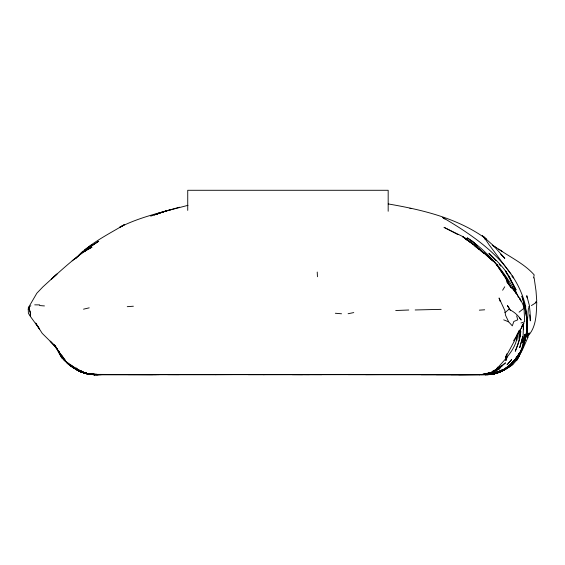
<?xml version="1.0" encoding="UTF-8"?>
<svg xmlns="http://www.w3.org/2000/svg" width="565" height="565" viewBox="0 0 565 565"><rect width="100%" height="100%" fill="white"/><g stroke="black" fill="none" stroke-linecap="round" stroke-linejoin="round"><path stroke-width="0.85" d="M527.329 329.275L527.223 337.616L526.87 321.061M518.981 338.428L518.952 330.447M524.377 307.77L524.821 307.099L521.919 296.124L525.266 307.099L524.814 307.777M520.266 335.102L517.773 344.897L515.28 351.275L519.383 340.215L520.266 335.102L520.344 329.105L519.97 336.846L520.874 331.415M536.75 302.113C536.326 313.836 536.482 327.368 527.654 336.288M526.863 328.879L527.06 324.557C527.265 332.573 525.535 340.582 522.357 347.927M526.877 328.943L526.87 317.382L525.266 308.193M497.73 367.088L496.564 369.058C505.357 358.839 517.137 348.231 517.385 333.809M522.434 347.602L525.408 338.675L526.686 331.09C524.588 342.764 521.58 355.83 512.907 364.361C505.075 370.548 495.427 375.082 485.25 374.659C492.899 374.899 500.428 372.377 506.65 367.999C514.948 361.141 523.974 351.917 523.155 340.328L522.922 342.665L523.451 323.95M528.459 307.664L527.202 323.915L527.858 337.503L522.498 349.721L517.646 358.577M506.254 358.189L505.845 360.682L507.589 355.957M524.038 338.414L524.779 334.402L522.448 348.57M533.6 277.945L534.179 274.901C524.497 263.855 510.576 257.456 498.676 249.137M517.406 333.894L516.876 336.323L516.968 340.179M517.349 357.603L516.65 360.738L519.652 355.216M522.837 324.218L521.241 328.307L513.536 340.843M522.929 324.19L522.378 325.836L523.96 323.244M522.081 348.351L519.214 354.297L524.454 342.319M506.854 353.796L505.506 357.497L514.362 341.069L518.55 332.072M522.222 347.15L522.795 345.709L522.201 347.207M522.646 324.776L521.241 328.307L522.477 325.511M517.427 334.713L518.698 331.648M517.42 334.72L518.762 331.832M489.198 374.341L458.667 374.659L487.906 374.637C504.361 374.284 517.378 361.12 522.992 346.493M500.717 371.53L506.65 367.999C501.889 371.269 496.466 373.55 490.724 374.348L498.846 372.349L507.158 367.695L502.327 370.753L494.142 373.783C502.624 372.031 509.637 366.586 515.28 360.244L511.297 364.467L505.781 368.889L501.565 371.332L496.169 373.373L487.581 374.652L494.142 373.783L498.613 372.448L496.875 373.091L502.744 370.661L493.881 373.818L488.153 374.51L492.454 373.952L498.09 372.37L492.454 373.952L484.791 374.659L494.587 373.557L485.356 374.659C501.063 375.499 514.63 364.206 521.043 350.604M519.758 352.765L517.356 356.981L513.776 361.607L509.192 366.113C514.772 361.43 518.974 355.187 522.025 348.605M517.865 355.759L518.578 354.312M518.712 354.255L517.985 355.512M527.449 336.337L529.313 332.926L527.435 336.323M518.197 355.625L513.634 361.777L519.306 353.662M513.776 361.607L512.745 362.794L516.417 358.57L520.09 352.546M518.938 354.629L520.732 351.494L516.417 358.57L509.948 365.576L514.976 360.35L520.28 352.256M517.879 355.83L519.376 353.231M518.154 355.272L513.394 361.967L512.271 363.097L517.505 356.487L513.394 361.967L510.047 365.301L512.921 362.186M502.638 290.233L504.729 286.794M518.084 355.145L515.421 359.411L511.127 364.34L515.746 359.072L510.047 365.301M29.182 307.628L28.25 309.048L29.182 307.628L28.25 309.048L28.384 313.307L30.524 316.633L39.656 329.204L35.637 323.06L42.213 333.343L55.208 346.211L50.158 341.126L57.545 349.403L54.078 344.594M517.554 356.162L514.644 360.315L517.505 356.197M529.087 306.767L529.539 306.096L526.785 295.686L527.138 297.847M514.122 361.021L518.225 355.223C513.649 362.751 506.925 369.206 498.542 372.271M517.505 356.487L513.394 361.967M75.696 258.805C88.825 243.727 107.505 234.849 124.399 224.665L119.582 227.349C140.89 216.452 164.959 211.55 187.968 205.314M536.305 301.696L534.949 303.313L531.425 305.58M513.416 361.861L509.122 366.042L515.746 359.072M512.964 362.186L507.179 367.624M535.387 302.897L536.75 301.018L536.016 290.947L534.13 277.747M84.595 251.821L86.869 249.469L85.873 250.493M513.557 361.6L509.574 365.668L504.044 369.701L505.103 369.086L498.973 372.264L495.47 373.416L501.762 370.915M523.833 307.657L524.285 307.24L523.395 302.261L523.67 303.956M86.537 249.984L92.328 245.019L88.211 248.445M505.046 312.657L509.51 308.765L507.391 305.51L510.478 310.439M89.969 246.976L98.762 241.206C81.614 252.174 66.162 265.578 51.196 279.322L57.001 274.032L42.855 286.914L36.838 293.221L28.25 307.953L28.702 308.37M519.066 312.17L523.713 308.49L524.08 308.914L524.666 321.81L521.015 322.989M72.151 260.797L84.333 251.34L91.862 247.251L84.333 251.34M527.315 335.97L528.72 334.925M84.489 250.005L91.685 244.786M508.507 367.533L512.907 364.361M497.899 368.804L505.491 362.85L500.47 367.186L494.665 370.852L502.031 365.908L493.782 371.021M121.341 226.727L123.41 225.28M28.723 307.219L30.849 305.778M500.978 371.283L502.377 370.555L496.458 373.126L490.081 374.418L495.646 373.345L502.327 370.753M154.16 215.053L156.999 214.015M150.7 216.141L166.237 210.9L179.614 207.2M155.848 214.481L166.237 210.9L158.433 213.273L171.294 209.53M496.473 373.077L501.261 371.516L490.964 374.305L496.169 373.373M495.78 373.281L487.906 374.637M498.846 372.349L492.532 374.108L485.25 374.659L492.807 374.002M83.521 309.175L89.206 307.84M348.111 313.723L353.754 312.593M492.454 373.952L490.702 374.122L493.655 373.507L488.047 374.468L496.077 372.964L489.241 374.341L482.588 374.659L489.241 374.341L493.782 373.444L485.356 374.659M485.208 374.56L491.797 373.373L485.208 374.56L481.225 374.659L490.702 373.995L498.274 371.551L490.71 373.924L481.225 374.659L488.104 374.411L486.02 374.595L494.594 372.738L488.146 374.32L483.824 374.659L490.194 373.868L485.208 374.56L465.193 374.708L348.202 374.63M99.617 374.659L87.942 373.592L99.617 374.659C91.601 375.068 83.203 373.868 76.388 369.369C82.991 373.444 90.845 375.026 98.55 374.659C89.906 375.209 81.028 373.055 74.008 367.893M482.807 374.588L490.187 373.592L479.417 374.68L436.371 374.694M490.724 374.348L494.763 373.67M486.246 374.574L490.724 374.051M487.602 374.03L479.417 374.68L484.862 374.2L492.256 372.116L482.263 374.567L488.379 373.635L485.78 374.143L492.256 372.116L484.862 374.2L479.417 374.68M493.881 373.818L486.444 374.659L94.793 374.659L88.048 374.044L94.793 374.659L87.384 373.726L79.863 371.304L86.304 373.613L94.941 374.673C86.021 374.666 77.412 371.071 70.547 365.484L77.963 370.421L84.411 372.957M487.178 374.581L491.105 374.15M127.259 306.675L133.368 306.223M479.339 310.157L484.671 309.797M489.664 374.447L484.791 374.659M395.712 310.51L408.785 310.008M263.071 374.659L268.036 374.489L93.804 374.637L84.206 372.914L78.26 370.252L84.206 372.914L89.786 374.242M415.169 309.966L441.152 309.352M91.671 374.362L97.491 374.659L92.476 374.32M215.632 374.659L232.427 374.581L128.234 374.637M365.717 374.659L384.348 374.553L248.282 374.659M451.138 374.708L480.921 374.623L421.25 374.715M96.008 374.312L101.17 374.659L92.724 374.312M152.607 374.659L95.492 374.369M292.296 374.673L302.572 374.659M78.26 370.252L84.206 372.914L93.119 374.595L156.371 374.659M216.035 374.659L167.636 374.609L179.119 374.659M88.048 374.044L94.122 374.623L159.175 374.659M321.838 374.659L291.067 374.567L309.387 374.659M34.712 304.846L39.684 304.888M91.53 374.341L98.55 374.659L87.653 373.868L89.997 374.355L82.052 372.144M98.783 374.63L101.17 374.659M97.491 374.659L92.83 374.44M80.569 371.692L87.031 373.762L83.782 372.844L91.904 374.524L83.811 372.836L75.399 368.67C81.169 372.526 88.041 374.56 94.969 374.659C88.465 374.461 81.798 372.971 76.367 369.249L81.155 371.904L86.205 373.514L76.148 369.383L81.861 372.187L78.867 370.774L86.728 373.684L94.969 374.659M93.119 374.595L95.28 374.659L92.074 374.348M94.122 374.623L95.28 374.659M95.16 374.673L90.457 374.327L84.065 372.886L88.472 374.037L91.043 374.39L86.537 373.557L78.832 370.725L85.47 373.43L89.948 374.242M39.67 305.566L44.437 305.926M335.335 313.25L341.535 313.78M92.604 374.305L97.187 374.666L93.995 374.362M90.478 374.192L88.069 373.959L91.014 374.425M93.804 374.637L88.472 374.037L82.469 372.307M92.031 374.468L88.069 373.959L89.8 374.15L82.313 372.215L85.16 373.161C77.221 370.626 69.502 366.395 64.113 359.919M93.995 374.334L95.563 374.56M87.384 373.726L89.948 374.094M91.657 374.334L93.366 374.581M86.544 373.585L91.848 374.496L84.496 373.055M87.653 373.868L90.64 374.376M388.233 203.923L390.719 204.368C424.075 210.222 458.476 218.641 486.232 238.967L482.362 235.753L493.492 245.697L504.757 258.24L500.689 254.271M88.924 373.726L90.485 374.009M409.879 208.28L411.023 208.506M82.956 372.003L87.01 373.465L82.921 372.137M78.048 370.026L76.685 369.15L79.566 370.986L86.41 373.627L76.727 369.404L85.47 373.43M86.579 373.296L84.439 372.618L86.678 373.338M86.728 373.684L81.614 372.038L76.43 369.362M84.312 372.999L78.726 370.463L84.898 373.133L77.363 369.828L75.371 368.451M79.213 370.548L82.638 371.869L75.894 368.86L71.536 366.177L82.193 371.925L75.894 368.86M503.712 319.846L508.655 321.838L512.307 325.857L513.832 321.478L517.752 319.832L516.65 315.814M79.686 371.007L81.445 371.812L76.43 369.129L79.686 371.007L77.589 369.694M76.727 369.39L81.784 372.053M83.267 372.582L77.363 369.828M79.552 370.986L81.296 371.855L78.726 370.463M81.593 371.848L76.55 369.291L81.445 371.812M77.532 369.821L81.296 371.855M75.689 368.98L72.617 367.349L67.235 363.246M72.617 367.349L77.963 370.421M457.933 234.609L443.998 227.342L462.424 236.389L469.55 241.665L467.107 239.687C477.799 248.89 491.049 256.178 498.923 268.001M492.292 245.203L502.525 251.559M493.203 245.754L496.218 247.59M470.793 240.21L467.22 237.858C487.991 251.658 504.453 271.32 516.142 293.228L513.458 289.118M444.952 219.058L442.508 217.384C477.672 238.056 516.128 264.561 525.761 306.908L525.132 307.635L525.584 306.964L526.58 318.194M468.752 240.782L462.763 236.573L476.118 245.902L491.677 259.971M76.734 369.143L78.14 370.16M477.828 247.788L462.424 236.389L469.741 241.954L465.708 238.437L467.255 240.337M474.953 246.234L478.866 249.271M480.172 250.281L483.845 253.282L474.678 245.5M504.63 311.958L505.159 312.381L505.477 315.157L508.655 321.838M479.169 248.882L481.189 250.528M66.451 362.334L71.451 366.445L64.947 360.647M475.257 243.783L471.224 240.457L477.587 245.959M483.647 252.633L492.701 261.044M511.883 276.2L513.726 277.938L512.25 275.911M528.932 306.597L529.539 307.19L530.019 311.901L530.344 320.871L529.758 314.797M486.698 255.02L490.929 259.243M494.989 259.399L496.084 260.649L488.902 253.29C497.2 261.249 505.936 269.321 510.88 279.901L508.662 276.052L516.078 289.902L512.335 282.832M54.904 345.646L61.19 356.932L64.036 360.265L77.956 369.757L82.504 371.601L76.819 369.199L77.956 369.757L76.247 367.921M501.798 255.196L504.757 258.24M509.1 309.387C514.051 311.682 518.211 315.39 521.248 320.03L519.426 317.784M499.22 264.265L500.731 266.108M499.714 269.102L506.749 278.99L511.389 288.136M507.172 269.06L510.753 273.877M499.1 268.601L502.363 273.043M60.293 354.255L55.208 345.865M506.713 268.375L489.029 244.68L483.817 236.862L484.735 239.08M502.073 272.676L503.952 275.508M512.137 287.091L513.02 288.44M54.501 345.257L56.62 348.57L55.335 346.373M510.555 280.042L511.89 282.14M513.557 288.772L513.331 288.411L516.142 293.228M498.952 268.093L496.974 264.808L501.769 271.885L511.007 287.55L506.777 281.702C513.105 289.958 521.057 297.55 524.08 307.819M60.243 353.81L58.485 350.787L59.678 352.948M61.938 358.125L57.559 349.636M505.159 311.287L499.05 297.988L500.074 301.23M497.786 266.299L496.805 264.258L497.122 265.804M520.422 300.036L519.546 298.2L520.874 301.131M30.369 311.753L28.723 308.313L30.319 313.18L30.383 316.082L30.369 312.615M506.876 273.884L505.626 271.087L513.592 285.968L518.508 297.72M509.531 285.608L504.969 276.13L508.288 282.316L506.84 279.357L507.335 281.631M524.821 308.193L526.771 318.363L527.004 328.816L526.884 323.872M525.683 308.928L525.987 311.541M527.858 337.503L527.322 333.039M526.333 315.03L526.594 317.65M317.226 272.055L317.445 276.737M523.352 323.943L523.593 329.755L523.416 324.183M388.176 211.261L388.176 190.285L187.735 190.285L187.735 210.385M522.766 336.733L519.736 347.595L522.766 336.733M525.153 338.88L523.119 345.844L525.153 338.88M510.357 361.035L507.066 364.813L511.65 359.573L510.357 361.035M81.537 252.64L78.726 255.493L83.09 251.143L81.537 252.64M501.12 366.014L496.826 369.284L492.511 371.396L498.944 368.105L501.063 366.699L496.508 369.552L501.12 366.014M508.253 367.299L504.157 370.096L508.253 367.299M507.257 367.031L502.949 369.898L507.257 367.031M499.933 368.528L494.304 371.558L499.933 368.528M501.741 370.026L496.282 372.49L501.741 370.026M157.981 213.556L155.707 214.368L157.981 213.556M493.739 372.709L487.807 374.178L493.739 372.709M73.344 367.292L72.235 366.148L73.344 367.292M61.818 355.385L58.619 351.882L65.123 360.159L61.818 355.385"/></g></svg>
